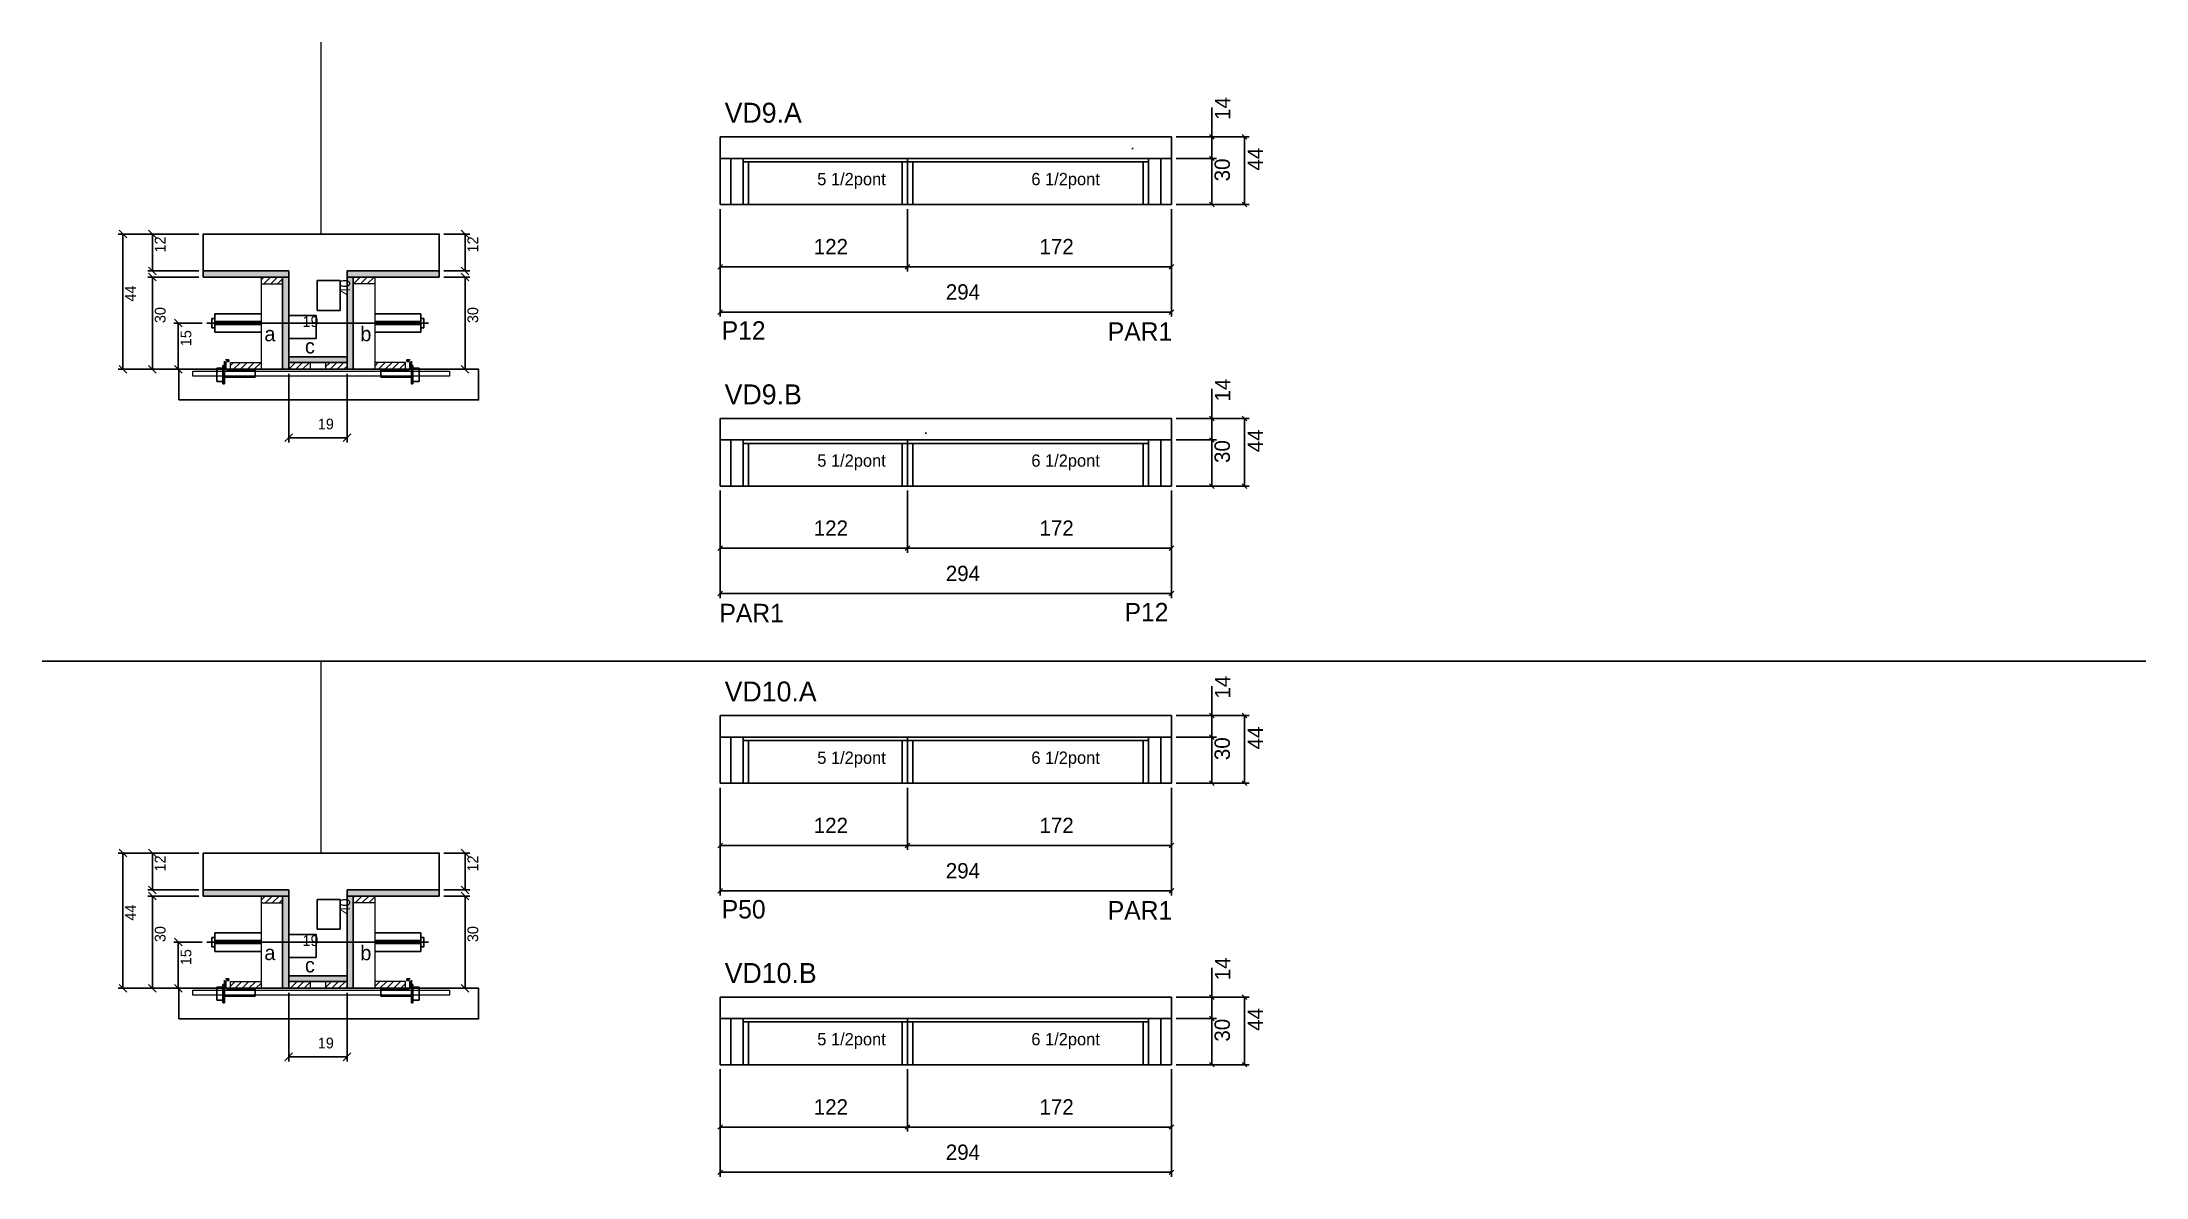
# Model space of a CAD drawing. Header units: metres. Extents: x 3393 to 4763, y 1739 to 2478.
import ezdxf

# ---------------------------------------------------------------- set-up
doc = ezdxf.new("R2010")
doc.units = ezdxf.units.M
for name, color, linetype in [('5', 7, 'Continuous'), ('barrote', 7, 'Continuous'), ('CONCRETO', 7, 'Continuous'), ('COTA', 7, 'Continuous'), ('Cota Seção (2x)', 7, 'Continuous'), ('detalhes', 7, 'Continuous'), ('Hachura', 7, 'Continuous'), ('Madeira', 7, 'Continuous'), ('Painéis', 7, 'Continuous'), ('presilha', 7, 'Continuous'), ('SARR_2.2x7', 7, 'Continuous'), ('SARR_3.5x7', 7, 'Continuous'), ('SCO-___-LAJ', 7, 'Continuous'), ('TENSOR', 7, 'Continuous'), ('texto', 7, 'Continuous'), ('Texto Seção', 7, 'Continuous')]:
    doc.layers.add(name, color=color, linetype=linetype)

msp = doc.modelspace()

# ---------------------------------------------------------------- hatches: boundary and pattern name
at = {"layer": 'COTA'}
h = msp.add_hatch(dxfattribs=at)
h.set_pattern_fill('AR-CONC')
h.paths.add_polyline_path([(4128.2, 2402), (4128.2, 2416), (3834.2, 2416), (3834.2, 2402), (4128.2, 2402)])
h = msp.add_hatch(dxfattribs=at)
h.set_pattern_fill('AR-CONC')
h.paths.add_polyline_path([(4128.2, 2218.6), (4128.2, 2232.6), (3834.2, 2232.6), (3834.2, 2218.6), (4128.2, 2218.6)])
h = msp.add_hatch(dxfattribs=at)
h.set_pattern_fill('AR-CONC')
h.paths.add_polyline_path([(4128.2, 2025.1), (4128.2, 2039.1), (3834.2, 2039.1), (3834.2, 2025.1), (4128.2, 2025.1)])
h = msp.add_hatch(dxfattribs=at)
h.set_pattern_fill('AR-CONC')
h.paths.add_polyline_path([(4128.2, 1841.8), (4128.2, 1855.8), (3834.2, 1855.8), (3834.2, 1841.8), (4128.2, 1841.8)])
at = {"layer": 'Hachura'}
h = msp.add_hatch(color=7, dxfattribs=at)
h.dxf.hatch_style = 1
h.paths.add_polyline_path([(3553.3, 2324.7), (3553.3, 2328.7), (3497.7, 2328.7), (3497.7, 2324.7), (3553.3, 2324.7)])
h = msp.add_hatch(dxfattribs=at)
h.set_pattern_fill('ANSI31')
h.paths.add_polyline_path([(3549.3, 2320.3), (3549.3, 2324.7), (3535.3, 2324.7), (3535.3, 2320.3), (3549.3, 2320.3)])
h = msp.add_hatch(color=7, dxfattribs=at)
h.dxf.hatch_style = 1
h.paths.add_polyline_path([(3553.3, 2324.7), (3549.3, 2324.7), (3549.3, 2264.7), (3553.3, 2264.7), (3553.3, 2324.7)])
h = msp.add_hatch(color=7, dxfattribs=at)
h.dxf.hatch_style = 1
h.paths.add_polyline_path([(3651.3, 2324.7), (3651.3, 2328.7), (3591.3, 2328.7), (3591.3, 2324.7), (3651.3, 2324.7)])
h = msp.add_hatch(color=7, dxfattribs=at)
h.dxf.hatch_style = 1
h.paths.add_polyline_path([(3595.3, 2324.7), (3591.3, 2324.7), (3591.3, 2264.7), (3595.3, 2264.7), (3595.3, 2324.7)])
h = msp.add_hatch(dxfattribs=at)
h.set_pattern_fill('ANSI31')
h.paths.add_polyline_path([(3595.3, 2320.3), (3595.3, 2324.7), (3609.3, 2324.7), (3609.3, 2320.3), (3595.3, 2320.3)])
h = msp.add_hatch(dxfattribs=at)
h.set_pattern_fill('ANSI31')
h.paths.add_polyline_path([(3515.3, 2264.7), (3515.3, 2269.1), (3535.3, 2269.1), (3535.3, 2264.7), (3515.3, 2264.7)])
h = msp.add_hatch(color=7, dxfattribs=at)
h.dxf.hatch_style = 1
h.paths.add_polyline_path([(3591.3, 2269.1), (3591.3, 2272.7), (3553.3, 2272.7), (3553.3, 2269.1), (3591.3, 2269.1)])
h = msp.add_hatch(dxfattribs=at)
h.set_pattern_fill('ANSI31')
h.paths.add_polyline_path([(3553.3, 2264.7), (3553.3, 2269.1), (3567.3, 2269.1), (3567.3, 2264.7), (3553.3, 2264.7)])
h = msp.add_hatch(dxfattribs=at)
h.set_pattern_fill('ANSI31')
h.paths.add_polyline_path([(3591.3, 2264.7), (3591.3, 2269.1), (3577.3, 2269.1), (3577.3, 2264.7), (3591.3, 2264.7)])
h = msp.add_hatch(dxfattribs=at)
h.set_pattern_fill('ANSI31')
h.paths.add_polyline_path([(3629.3, 2264.7), (3629.3, 2269.1), (3609.3, 2269.1), (3609.3, 2264.7), (3629.3, 2264.7)])
h = msp.add_hatch(color=7, dxfattribs=at)
h.dxf.hatch_style = 1
h.paths.add_polyline_path([(3553.3, 1921.6), (3553.3, 1925.6), (3497.7, 1925.6), (3497.7, 1921.6), (3553.3, 1921.6)])
h = msp.add_hatch(dxfattribs=at)
h.set_pattern_fill('ANSI31')
h.paths.add_polyline_path([(3549.3, 1917.2), (3549.3, 1921.6), (3535.3, 1921.6), (3535.3, 1917.2), (3549.3, 1917.2)])
h = msp.add_hatch(color=7, dxfattribs=at)
h.dxf.hatch_style = 1
h.paths.add_polyline_path([(3553.3, 1921.6), (3549.3, 1921.6), (3549.3, 1861.6), (3553.3, 1861.6), (3553.3, 1921.6)])
h = msp.add_hatch(color=7, dxfattribs=at)
h.dxf.hatch_style = 1
h.paths.add_polyline_path([(3651.3, 1921.6), (3651.3, 1925.6), (3591.3, 1925.6), (3591.3, 1921.6), (3651.3, 1921.6)])
h = msp.add_hatch(color=7, dxfattribs=at)
h.dxf.hatch_style = 1
h.paths.add_polyline_path([(3595.3, 1921.6), (3591.3, 1921.6), (3591.3, 1861.6), (3595.3, 1861.6), (3595.3, 1921.6)])
h = msp.add_hatch(dxfattribs=at)
h.set_pattern_fill('ANSI31')
h.paths.add_polyline_path([(3595.3, 1917.2), (3595.3, 1921.6), (3609.3, 1921.6), (3609.3, 1917.2), (3595.3, 1917.2)])
h = msp.add_hatch(dxfattribs=at)
h.set_pattern_fill('ANSI31')
h.paths.add_polyline_path([(3515.3, 1861.6), (3515.3, 1866), (3535.3, 1866), (3535.3, 1861.6), (3515.3, 1861.6)])
h = msp.add_hatch(color=7, dxfattribs=at)
h.dxf.hatch_style = 1
h.paths.add_polyline_path([(3591.3, 1866), (3591.3, 1869.6), (3553.3, 1869.6), (3553.3, 1866), (3591.3, 1866)])
h = msp.add_hatch(dxfattribs=at)
h.set_pattern_fill('ANSI31')
h.paths.add_polyline_path([(3553.3, 1861.6), (3553.3, 1866), (3567.3, 1866), (3567.3, 1861.6), (3553.3, 1861.6)])
h = msp.add_hatch(dxfattribs=at)
h.set_pattern_fill('ANSI31')
h.paths.add_polyline_path([(3591.3, 1861.6), (3591.3, 1866), (3577.3, 1866), (3577.3, 1861.6), (3591.3, 1861.6)])
h = msp.add_hatch(dxfattribs=at)
h.set_pattern_fill('ANSI31')
h.paths.add_polyline_path([(3629.3, 1861.6), (3629.3, 1866), (3609.3, 1866), (3609.3, 1861.6), (3629.3, 1861.6)])

# ---------------------------------------------------------------- linework, layer by layer
at = {"color": 7, "lineweight": 25}
for p, q in [((3503.3, 2297.7), (3503.3, 2291.7)), ((3503.3, 2297.7), (3505.3, 2297.7)), ((3505.3, 2291.7), (3503.3, 2291.7)), ((3505.3, 2300.7), (3505.3, 2288.7)), ((3505.3, 2300.7), (3535.3, 2300.7)), ((3535.3, 2295.7), (3505.3, 2295.7)), ((3535.3, 2293.7), (3505.3, 2293.7)), ((3505.3, 2288.7), (3535.3, 2288.7)), ((3639.3, 2300.7), (3609.3, 2300.7)), ((3609.3, 2295.7), (3639.3, 2295.7)), ((3609.3, 2293.7), (3639.3, 2293.7)), ((3639.3, 2288.7), (3609.3, 2288.7)), ((3639.3, 2300.7), (3639.3, 2288.7)), ((3639.3, 2297.7), (3641.3, 2297.7)), ((3639.3, 2291.7), (3641.3, 2291.7)), ((3641.3, 2297.7), (3641.3, 2291.7)), ((3503.3, 1894.6), (3503.3, 1888.6)), ((3503.3, 1894.6), (3505.3, 1894.6)), ((3505.3, 1897.6), (3505.3, 1885.6)), ((3505.3, 1897.6), (3535.3, 1897.6)), ((3535.3, 1892.6), (3505.3, 1892.6)), ((3535.3, 1890.6), (3505.3, 1890.6)), ((3639.3, 1897.6), (3609.3, 1897.6)), ((3609.3, 1892.6), (3639.3, 1892.6)), ((3609.3, 1890.6), (3639.3, 1890.6)), ((3639.3, 1897.6), (3639.3, 1885.6)), ((3639.3, 1894.6), (3641.3, 1894.6)), ((3641.3, 1894.6), (3641.3, 1888.6)), ((3505.3, 1888.6), (3503.3, 1888.6)), ((3505.3, 1885.6), (3535.3, 1885.6)), ((3639.3, 1885.6), (3609.3, 1885.6)), ((3639.3, 1888.6), (3641.3, 1888.6))]:
    msp.add_line(p, q, dxfattribs=at)
at = {"layer": 'barrote', "color": 251, "lineweight": 25}
for points in [[(3481.8, 2244.7), (3677, 2244.7), (3677, 2264.7), (3481.8, 2264.7)], [(3481.8, 1841.6), (3677, 1841.6), (3677, 1861.6), (3481.8, 1861.6)]]:
    msp.add_lwpolyline(points, close=True, dxfattribs=at)
at = {"layer": 'CONCRETO', "color": 251, "lineweight": 25}
for points in [[(3497.7, 2328.7), (3497.7, 2352.7), (3651.3, 2352.7), (3651.3, 2328.7), (3591.3, 2328.7), (3591.3, 2272.7), (3553.3, 2272.7), (3553.3, 2328.7)], [(3497.7, 1925.6), (3497.7, 1949.6), (3651.3, 1949.6), (3651.3, 1925.6), (3591.3, 1925.6), (3591.3, 1869.6), (3553.3, 1869.6), (3553.3, 1925.6)]]:
    msp.add_lwpolyline(points, close=True, dxfattribs=at)
at = {"layer": 'COTA', "color": 4, "lineweight": 25}
for p, q in [((4154.4, 2416), (4154.4, 2435.1)), ((4131.2, 2416), (4157.4, 2416)), ((4131.2, 2416), (4178.7, 2416)), ((4154.4, 2402), (4154.4, 2416)), ((4175.7, 2416), (4175.7, 2372)), ((4131.2, 2402), (4157.4, 2402)), ((4131.2, 2402), (4157.4, 2402)), ((4154.4, 2402), (4154.4, 2372)), ((4131.2, 2372), (4157.4, 2372)), ((4131.2, 2372), (4178.7, 2372)), ((3834.2, 2369), (3834.2, 2328.4)), ((3834.2, 2369), (3834.2, 2298.9)), ((3956.2, 2369), (3956.2, 2328.4)), ((3956.2, 2369), (3956.2, 2328.4)), ((4128.2, 2369), (4128.2, 2328.4)), ((4128.2, 2369), (4128.2, 2298.9)), ((3494.7, 2352.7), (3442.3, 2352.7)), ((3445.3, 2264.7), (3445.3, 2352.7)), ((3494.7, 2352.7), (3461.6, 2352.7)), ((3464.6, 2352.7), (3464.6, 2328.7)), ((3654.3, 2352.7), (3671.2, 2352.7)), ((3668.2, 2352.7), (3668.2, 2328.7)), ((3834.2, 2331.4), (3956.2, 2331.4)), ((3956.2, 2331.4), (4128.2, 2331.4)), ((3494.7, 2328.7), (3461.6, 2328.7)), ((3494.7, 2324.7), (3461.6, 2324.7)), ((3464.6, 2324.7), (3464.6, 2264.7)), ((3654.3, 2328.7), (3671.2, 2328.7)), ((3654.3, 2324.7), (3671.2, 2324.7)), ((3668.2, 2264.7), (3668.2, 2324.7)), ((3834.2, 2301.9), (4128.2, 2301.9)), ((3497, 2294.7), (3478.4, 2294.7)), ((3481.4, 2294.7), (3481.4, 2264.7)), ((3516.7, 2264.7), (3442.3, 2264.7)), ((3516.7, 2264.7), (3461.6, 2264.7)), ((3497, 2264.7), (3478.4, 2264.7)), ((3553.3, 2261.7), (3553.3, 2217)), ((3591.3, 2261.7), (3591.3, 2217)), ((3627.9, 2264.7), (3671.2, 2264.7)), ((4154.4, 2232.6), (4154.4, 2251.8)), ((3553.3, 2220), (3591.3, 2220)), ((4131.2, 2232.6), (4157.4, 2232.6)), ((4131.2, 2232.6), (4178.7, 2232.6)), ((4154.4, 2218.6), (4154.4, 2232.6)), ((4175.7, 2232.6), (4175.7, 2188.6)), ((4131.2, 2218.6), (4157.4, 2218.6)), ((4131.2, 2218.6), (4157.4, 2218.6)), ((4154.4, 2218.6), (4154.4, 2188.6)), ((3834.2, 2185.6), (3834.2, 2145.1)), ((3834.2, 2185.6), (3834.2, 2115.6)), ((3956.2, 2185.6), (3956.2, 2145.1)), ((3956.2, 2185.6), (3956.2, 2145.1)), ((4128.2, 2185.6), (4128.2, 2145.1)), ((4128.2, 2185.6), (4128.2, 2115.6)), ((4131.2, 2188.6), (4157.4, 2188.6)), ((4131.2, 2188.6), (4178.7, 2188.6)), ((3834.2, 2148.1), (3956.2, 2148.1)), ((3956.2, 2148.1), (4128.2, 2148.1)), ((3834.2, 2118.6), (4128.2, 2118.6)), ((4154.4, 2039.1), (4154.4, 2058.2)), ((4131.2, 2039.1), (4157.4, 2039.1)), ((4131.2, 2039.1), (4178.7, 2039.1)), ((4154.4, 2025.1), (4154.4, 2039.1)), ((4175.7, 2039.1), (4175.7, 1995.1)), ((4131.2, 2025.1), (4157.4, 2025.1)), ((4131.2, 2025.1), (4157.4, 2025.1)), ((4154.4, 2025.1), (4154.4, 1995.1)), ((3834.2, 1992.1), (3834.2, 1951.6)), ((3834.2, 1992.1), (3834.2, 1922)), ((3956.2, 1992.1), (3956.2, 1951.6)), ((3956.2, 1992.1), (3956.2, 1951.6)), ((4128.2, 1992.1), (4128.2, 1951.6)), ((4128.2, 1992.1), (4128.2, 1922)), ((4131.2, 1995.1), (4157.4, 1995.1)), ((4131.2, 1995.1), (4178.7, 1995.1)), ((3494.7, 1949.6), (3442.3, 1949.6)), ((3445.3, 1861.6), (3445.3, 1949.6)), ((3494.7, 1949.6), (3461.6, 1949.6)), ((3464.6, 1949.6), (3464.6, 1925.6)), ((3654.3, 1949.6), (3671.2, 1949.6)), ((3668.2, 1949.6), (3668.2, 1925.6)), ((3834.2, 1954.6), (3956.2, 1954.6)), ((3956.2, 1954.6), (4128.2, 1954.6)), ((3494.7, 1925.6), (3461.6, 1925.6)), ((3494.7, 1921.6), (3461.6, 1921.6)), ((3464.6, 1921.6), (3464.6, 1861.6)), ((3654.3, 1925.6), (3671.2, 1925.6)), ((3654.3, 1921.6), (3671.2, 1921.6)), ((3668.2, 1861.6), (3668.2, 1921.6)), ((3834.2, 1925), (4128.2, 1925)), ((3497, 1891.6), (3478.4, 1891.6)), ((3481.4, 1891.6), (3481.4, 1861.6)), ((4154.4, 1855.8), (4154.4, 1874.9)), ((3516.7, 1861.6), (3442.3, 1861.6)), ((3516.7, 1861.6), (3461.6, 1861.6)), ((3497, 1861.6), (3478.4, 1861.6)), ((3553.3, 1858.6), (3553.3, 1813.9)), ((3591.3, 1858.6), (3591.3, 1813.9)), ((3627.9, 1861.6), (3671.2, 1861.6)), ((4131.2, 1855.8), (4157.4, 1855.8)), ((4131.2, 1855.8), (4178.7, 1855.8)), ((4154.4, 1841.8), (4154.4, 1855.8)), ((4175.7, 1855.8), (4175.7, 1811.8)), ((4131.2, 1841.8), (4157.4, 1841.8)), ((4131.2, 1841.8), (4157.4, 1841.8)), ((4154.4, 1841.8), (4154.4, 1811.8)), ((3553.3, 1816.9), (3591.3, 1816.9)), ((3834.2, 1808.8), (3834.2, 1768.2)), ((3834.2, 1808.8), (3834.2, 1738.7)), ((3956.2, 1808.8), (3956.2, 1768.2)), ((3956.2, 1808.8), (3956.2, 1768.2)), ((4128.2, 1808.8), (4128.2, 1768.2)), ((4128.2, 1808.8), (4128.2, 1738.7)), ((4131.2, 1811.8), (4157.4, 1811.8)), ((4131.2, 1811.8), (4178.7, 1811.8)), ((3834.2, 1771.2), (3956.2, 1771.2)), ((3956.2, 1771.2), (4128.2, 1771.2)), ((3834.2, 1741.7), (4128.2, 1741.7))]:
    msp.add_line(p, q, dxfattribs=at)
at = {"layer": 'COTA', "color": 241, "lineweight": 25}
for p, q in [((3834.2, 2402), (3834.2, 2416)), ((3834.2, 2416), (4128.2, 2416)), ((4128.2, 2402), (4128.2, 2416)), ((3834.2, 2218.6), (3834.2, 2232.6)), ((3834.2, 2232.6), (4128.2, 2232.6)), ((4128.2, 2218.6), (4128.2, 2232.6)), ((3392.7, 2074.6), (4762.7, 2074.6)), ((3834.2, 2025.1), (3834.2, 2039.1)), ((3834.2, 2039.1), (4128.2, 2039.1)), ((4128.2, 2025.1), (4128.2, 2039.1)), ((3834.2, 1841.8), (3834.2, 1855.8)), ((3834.2, 1855.8), (4128.2, 1855.8)), ((4128.2, 1841.8), (4128.2, 1855.8))]:
    msp.add_line(p, q, dxfattribs=at)
at = {"layer": 'COTA', "color": 0, "lineweight": 25}
for p, q in [((4155.9, 2414.5), (4152.9, 2417.5)), ((4177.2, 2414.5), (4174.2, 2417.5)), ((4155.9, 2400.5), (4152.9, 2403.5)), ((4152.9, 2403.5), (4155.9, 2400.5)), ((4152.9, 2373.5), (4155.9, 2370.5)), ((4174.2, 2373.5), (4177.2, 2370.5)), ((3835.7, 2332.9), (3832.7, 2329.9)), ((3954.7, 2329.9), (3957.7, 2332.9)), ((3957.7, 2332.9), (3954.7, 2329.9)), ((4126.7, 2329.9), (4129.7, 2332.9)), ((3835.7, 2303.4), (3832.7, 2300.4)), ((4126.7, 2300.4), (4129.7, 2303.4)), ((4155.9, 2231.1), (4152.9, 2234.1)), ((4177.2, 2231.1), (4174.2, 2234.1)), ((4155.9, 2217.1), (4152.9, 2220.1)), ((4152.9, 2220.1), (4155.9, 2217.1)), ((4152.9, 2190.1), (4155.9, 2187.1)), ((4174.2, 2190.1), (4177.2, 2187.1)), ((3835.7, 2149.6), (3832.7, 2146.6)), ((3954.7, 2146.6), (3957.7, 2149.6)), ((3957.7, 2149.6), (3954.7, 2146.6)), ((4126.7, 2146.6), (4129.7, 2149.6)), ((3835.7, 2120.1), (3832.7, 2117.1)), ((4126.7, 2117.1), (4129.7, 2120.1)), ((4155.9, 2037.6), (4152.9, 2040.6)), ((4177.2, 2037.6), (4174.2, 2040.6)), ((4155.9, 2023.6), (4152.9, 2026.6)), ((4152.9, 2026.6), (4155.9, 2023.6)), ((4152.9, 1996.6), (4155.9, 1993.6)), ((4174.2, 1996.6), (4177.2, 1993.6)), ((3835.7, 1956.1), (3832.7, 1953.1)), ((3954.7, 1953.1), (3957.7, 1956.1)), ((3957.7, 1956.1), (3954.7, 1953.1)), ((4126.7, 1953.1), (4129.7, 1956.1)), ((3835.7, 1926.5), (3832.7, 1923.5)), ((4126.7, 1923.5), (4129.7, 1926.5)), ((4155.9, 1854.3), (4152.9, 1857.3)), ((4177.2, 1854.3), (4174.2, 1857.3)), ((4155.9, 1840.3), (4152.9, 1843.3)), ((4152.9, 1843.3), (4155.9, 1840.3)), ((4152.9, 1813.3), (4155.9, 1810.3)), ((4174.2, 1813.3), (4177.2, 1810.3)), ((3835.7, 1772.7), (3832.7, 1769.7)), ((3954.7, 1769.7), (3957.7, 1772.7)), ((3957.7, 1772.7), (3954.7, 1769.7)), ((4126.7, 1769.7), (4129.7, 1772.7)), ((3835.7, 1743.2), (3832.7, 1740.2)), ((4126.7, 1740.2), (4129.7, 1743.2))]:
    msp.add_line(p, q, dxfattribs=at)
for points in [[(3447.8, 2350.2), (3442.8, 2355.2)], [(3467.1, 2350.2), (3462.1, 2355.2)], [(3670.7, 2350.2), (3665.7, 2355.2)], [(3462.1, 2331.2), (3467.1, 2326.2)], [(3665.7, 2331.2), (3670.7, 2326.2)], [(3467.1, 2322.2), (3462.1, 2327.2)], [(3670.7, 2322.2), (3665.7, 2327.2)], [(3483.9, 2292.2), (3478.9, 2297.2)], [(3442.8, 2267.2), (3447.8, 2262.2)], [(3462.1, 2267.2), (3467.1, 2262.2)], [(3478.9, 2267.2), (3483.9, 2262.2)], [(3665.7, 2267.2), (3670.7, 2262.2)], [(3555.8, 2222.5), (3550.8, 2217.5)], [(3588.8, 2217.5), (3593.8, 2222.5)], [(3447.8, 1947.1), (3442.8, 1952.1)], [(3467.1, 1947.1), (3462.1, 1952.1)], [(3670.7, 1947.1), (3665.7, 1952.1)], [(3462.1, 1928.1), (3467.1, 1923.1)], [(3467.1, 1919.1), (3462.1, 1924.1)], [(3665.7, 1928.1), (3670.7, 1923.1)], [(3670.7, 1919.1), (3665.7, 1924.1)], [(3483.9, 1889.1), (3478.9, 1894.1)], [(3442.8, 1864.1), (3447.8, 1859.1)], [(3462.1, 1864.1), (3467.1, 1859.1)], [(3478.9, 1864.1), (3483.9, 1859.1)], [(3665.7, 1864.1), (3670.7, 1859.1)], [(3555.8, 1819.4), (3550.8, 1814.4)], [(3588.8, 1814.4), (3593.8, 1819.4)]]:
    msp.add_lwpolyline(points, dxfattribs=at)
at = {"layer": 'Cota Seção (2x)', "color": 180, "lineweight": 25}
for p, q in [((3586.8, 2322.4), (3571.8, 2322.4)), ((3571.8, 2322.4), (3571.8, 2303)), ((3586.8, 2303), (3586.8, 2322.4)), ((3571.8, 2303), (3586.8, 2303)), ((3571.3, 2299.7), (3553.3, 2299.7)), ((3553.3, 2299.7), (3553.3, 2284.7)), ((3571.3, 2284.7), (3571.3, 2299.7)), ((3553.3, 2284.7), (3571.3, 2284.7)), ((3586.8, 1919.3), (3571.8, 1919.3)), ((3571.8, 1919.3), (3571.8, 1900)), ((3586.8, 1900), (3586.8, 1919.3)), ((3571.3, 1896.6), (3553.3, 1896.6)), ((3553.3, 1896.6), (3553.3, 1881.6)), ((3571.3, 1881.6), (3571.3, 1896.6)), ((3571.8, 1900), (3586.8, 1900)), ((3553.3, 1881.6), (3571.3, 1881.6))]:
    msp.add_line(p, q, dxfattribs=at)
at = {"layer": 'Madeira', "color": 126, "lineweight": 18}
for points in [[(3549.3, 2320.3), (3549.3, 2324.7), (3535.3, 2324.7), (3535.3, 2320.3)], [(3549.3, 2324.7), (3535.3, 2324.7), (3535.3, 2264.7), (3549.3, 2264.7)], [(3595.3, 2320.3), (3595.3, 2324.7), (3609.3, 2324.7), (3609.3, 2320.3)], [(3595.3, 2324.7), (3609.3, 2324.7), (3609.3, 2264.7), (3595.3, 2264.7)], [(3515.3, 2264.7), (3515.3, 2269.1), (3535.3, 2269.1), (3535.3, 2264.7)], [(3553.3, 2264.7), (3553.3, 2269.1), (3567.3, 2269.1), (3567.3, 2264.7)], [(3591.3, 2264.7), (3591.3, 2269.1), (3577.3, 2269.1), (3577.3, 2264.7)], [(3629.3, 2264.7), (3629.3, 2269.1), (3609.3, 2269.1), (3609.3, 2264.7)], [(3549.3, 1917.2), (3549.3, 1921.6), (3535.3, 1921.6), (3535.3, 1917.2)], [(3549.3, 1921.6), (3535.3, 1921.6), (3535.3, 1861.6), (3549.3, 1861.6)], [(3595.3, 1917.2), (3595.3, 1921.6), (3609.3, 1921.6), (3609.3, 1917.2)], [(3595.3, 1921.6), (3609.3, 1921.6), (3609.3, 1861.6), (3595.3, 1861.6)], [(3515.3, 1861.6), (3515.3, 1866), (3535.3, 1866), (3535.3, 1861.6)], [(3553.3, 1861.6), (3553.3, 1866), (3567.3, 1866), (3567.3, 1861.6)], [(3591.3, 1861.6), (3591.3, 1866), (3577.3, 1866), (3577.3, 1861.6)], [(3629.3, 1861.6), (3629.3, 1866), (3609.3, 1866), (3609.3, 1861.6)]]:
    msp.add_lwpolyline(points, close=True, dxfattribs=at)
at = {"layer": 'Painéis', "color": 200, "lineweight": 25}
for p, q in [((3834.2, 2402), (4128.2, 2402)), ((3834.2, 2372), (3834.2, 2402)), ((3956.2, 2372), (3956.2, 2402)), ((4128.2, 2372), (4128.2, 2402)), ((3834.2, 2372), (4128.2, 2372)), ((3834.2, 2218.6), (4128.2, 2218.6)), ((3834.2, 2188.6), (3834.2, 2218.6)), ((3956.2, 2188.6), (3956.2, 2218.6)), ((4128.2, 2188.6), (4128.2, 2218.6)), ((3834.2, 2188.6), (4128.2, 2188.6)), ((3834.2, 2025.1), (4128.2, 2025.1)), ((3834.2, 1995.1), (3834.2, 2025.1)), ((3956.2, 1995.1), (3956.2, 2025.1)), ((4128.2, 1995.1), (4128.2, 2025.1)), ((3834.2, 1995.1), (4128.2, 1995.1)), ((3834.2, 1841.8), (4128.2, 1841.8)), ((3834.2, 1811.8), (3834.2, 1841.8)), ((3956.2, 1811.8), (3956.2, 1841.8)), ((4128.2, 1811.8), (4128.2, 1841.8)), ((3834.2, 1811.8), (4128.2, 1811.8))]:
    msp.add_line(p, q, dxfattribs=at)
for points in [[(3553.3, 2324.7), (3553.3, 2328.7), (3497.7, 2328.7), (3497.7, 2324.7)], [(3549.3, 2324.7), (3553.3, 2324.7), (3553.3, 2264.7), (3549.3, 2264.7)], [(3651.3, 2324.7), (3651.3, 2328.7), (3591.3, 2328.7), (3591.3, 2324.7)], [(3595.3, 2324.7), (3591.3, 2324.7), (3591.3, 2264.7), (3595.3, 2264.7)], [(3591.3, 2269.1), (3591.3, 2272.7), (3553.3, 2272.7), (3553.3, 2269.1)], [(3553.3, 1921.6), (3553.3, 1925.6), (3497.7, 1925.6), (3497.7, 1921.6)], [(3549.3, 1921.6), (3553.3, 1921.6), (3553.3, 1861.6), (3549.3, 1861.6)], [(3651.3, 1921.6), (3651.3, 1925.6), (3591.3, 1925.6), (3591.3, 1921.6)], [(3595.3, 1921.6), (3591.3, 1921.6), (3591.3, 1861.6), (3595.3, 1861.6)], [(3591.3, 1866), (3591.3, 1869.6), (3553.3, 1869.6), (3553.3, 1866)]]:
    msp.add_lwpolyline(points, close=True, dxfattribs=at)
at = {"layer": 'presilha', "color": 1, "lineweight": 25}
for p, q in [((3506.4, 2265.4), (3510.4, 2265.4)), ((3506.4, 2265.4), (3506.4, 2256.7)), ((3510.4, 2267.1), (3511.4, 2267.1)), ((3510.4, 2255.1), (3510.4, 2267.1)), ((3510.4, 2265.4), (3510.4, 2256.7)), ((3511.4, 2263.8), (3511.4, 2270)), ((3511.4, 2267.1), (3511.4, 2255.1)), ((3514.4, 2270.7), (3512.2, 2270.7)), ((3512.4, 2264.5), (3512.4, 2269.4)), ((3514.4, 2269.7), (3512.8, 2269.7)), ((3531.4, 2264.1), (3512.8, 2264.1)), ((3514.4, 2270.7), (3514.4, 2269.7)), ((3531.4, 2264.1), (3531.4, 2259.5)), ((3613.2, 2264.1), (3613.2, 2259.5)), ((3613.2, 2264.1), (3631.8, 2264.1)), ((3630.2, 2270.7), (3630.2, 2269.7)), ((3630.2, 2270.7), (3632.4, 2270.7)), ((3630.2, 2269.7), (3631.8, 2269.7)), ((3632.2, 2264.5), (3632.2, 2269.4)), ((3633.2, 2263.8), (3633.2, 2270)), ((3634.2, 2267.1), (3633.2, 2267.1)), ((3633.2, 2267.1), (3633.2, 2255.1)), ((3634.2, 2255.1), (3634.2, 2267.1)), ((3638.2, 2265.4), (3634.2, 2265.4)), ((3634.2, 2265.4), (3634.2, 2256.7)), ((3638.2, 2265.4), (3638.2, 2256.7)), ((3510.4, 2256.7), (3506.4, 2256.7)), ((3511.4, 2255.1), (3510.4, 2255.1)), ((3531.4, 2259.5), (3511.4, 2259.5)), ((3613.2, 2259.5), (3633.2, 2259.5)), ((3633.2, 2255.1), (3634.2, 2255.1)), ((3634.2, 2256.7), (3638.2, 2256.7)), ((3510.4, 1864), (3511.4, 1864)), ((3510.4, 1852), (3510.4, 1864)), ((3511.4, 1860.8), (3511.4, 1866.9)), ((3511.4, 1864), (3511.4, 1852)), ((3514.4, 1867.7), (3512.2, 1867.7)), ((3512.4, 1861.4), (3512.4, 1866.3)), ((3514.4, 1866.7), (3512.8, 1866.7)), ((3514.4, 1867.7), (3514.4, 1866.7)), ((3630.2, 1867.7), (3630.2, 1866.7)), ((3630.2, 1867.7), (3632.4, 1867.7)), ((3630.2, 1866.7), (3631.8, 1866.7)), ((3632.2, 1861.4), (3632.2, 1866.3)), ((3633.2, 1860.8), (3633.2, 1866.9)), ((3634.2, 1864), (3633.2, 1864)), ((3633.2, 1864), (3633.2, 1852)), ((3634.2, 1852), (3634.2, 1864)), ((3506.4, 1862.3), (3510.4, 1862.3)), ((3506.4, 1862.3), (3506.4, 1853.7)), ((3510.4, 1853.7), (3506.4, 1853.7)), ((3510.4, 1862.3), (3510.4, 1853.7)), ((3511.4, 1852), (3510.4, 1852)), ((3531.4, 1856.4), (3511.4, 1856.4)), ((3531.4, 1861), (3512.8, 1861)), ((3531.4, 1861), (3531.4, 1856.4)), ((3613.2, 1861), (3613.2, 1856.4)), ((3613.2, 1861), (3631.8, 1861)), ((3613.2, 1856.4), (3633.2, 1856.4)), ((3633.2, 1852), (3634.2, 1852)), ((3638.2, 1862.3), (3634.2, 1862.3)), ((3634.2, 1862.3), (3634.2, 1853.7)), ((3634.2, 1853.7), (3638.2, 1853.7)), ((3638.2, 1862.3), (3638.2, 1853.7))]:
    msp.add_line(p, q, dxfattribs=at)
at = {"layer": 'SARR_2.2x7', "color": 40, "lineweight": 25}
for p, q in [((3841.2, 2372), (3841.2, 2402)), ((3849.2, 2399.8), (3956.2, 2399.8)), ((3956.2, 2399.8), (4113.2, 2399.8)), ((4121.2, 2372), (4121.2, 2402)), ((3841.2, 2188.6), (3841.2, 2218.6)), ((3849.2, 2216.4), (3956.2, 2216.4)), ((3956.2, 2216.4), (4113.2, 2216.4)), ((4121.2, 2188.6), (4121.2, 2218.6)), ((3841.2, 1995.1), (3841.2, 2025.1)), ((3849.2, 2022.9), (3956.2, 2022.9)), ((3956.2, 2022.9), (4113.2, 2022.9)), ((4121.2, 1995.1), (4121.2, 2025.1)), ((3841.2, 1811.8), (3841.2, 1841.8)), ((3849.2, 1839.6), (3956.2, 1839.6)), ((3956.2, 1839.6), (4113.2, 1839.6)), ((4121.2, 1811.8), (4121.2, 1841.8))]:
    msp.add_line(p, q, dxfattribs=at)
at = {"layer": 'SARR_3.5x7', "color": 81, "lineweight": 25}
for p, q in [((3849.2, 2402), (3849.2, 2372)), ((3852.7, 2399.8), (3852.7, 2372)), ((3952.7, 2399.8), (3952.7, 2372)), ((3959.7, 2399.8), (3959.7, 2372)), ((4109.7, 2399.8), (4109.7, 2372)), ((4113.2, 2402), (4113.2, 2372)), ((3849.2, 2218.6), (3849.2, 2188.6)), ((3852.7, 2216.4), (3852.7, 2188.6)), ((3952.7, 2216.4), (3952.7, 2188.6)), ((3959.7, 2216.4), (3959.7, 2188.6)), ((4109.7, 2216.4), (4109.7, 2188.6)), ((4113.2, 2218.6), (4113.2, 2188.6)), ((3849.2, 2025.1), (3849.2, 1995.1)), ((3852.7, 2022.9), (3852.7, 1995.1)), ((3952.7, 2022.9), (3952.7, 1995.1)), ((3959.7, 2022.9), (3959.7, 1995.1)), ((4109.7, 2022.9), (4109.7, 1995.1)), ((4113.2, 2025.1), (4113.2, 1995.1)), ((3849.2, 1841.8), (3849.2, 1811.8)), ((3852.7, 1839.6), (3852.7, 1811.8)), ((3952.7, 1839.6), (3952.7, 1811.8)), ((3959.7, 1839.6), (3959.7, 1811.8)), ((4109.7, 1839.6), (4109.7, 1811.8)), ((4113.2, 1841.8), (4113.2, 1811.8))]:
    msp.add_line(p, q, dxfattribs=at)
at = {"layer": 'SCO-___-LAJ', "color": 1, "lineweight": 0}
for points in [[(3490.8, 2263.4), (3658.1, 2263.4), (3658.1, 2260.2), (3490.8, 2260.2)], [(3490.8, 1860.3), (3658.1, 1860.3), (3658.1, 1857.1), (3490.8, 1857.1)]]:
    msp.add_lwpolyline(points, close=True, dxfattribs=at)
at = {"layer": 'TENSOR', "color": 3, "lineweight": 25}
for p, q in [((3644.3, 2294.7), (3500, 2294.7)), ((3644.3, 1891.6), (3500, 1891.6))]:
    msp.add_line(p, q, dxfattribs=at)
at = {"layer": 'Texto Seção', "color": 252, "lineweight": 15}
for p, q in [((3574.5, 2352.7), (3574.5, 2477.7)), ((3574.5, 1949.6), (3574.5, 2074.6))]:
    msp.add_line(p, q, dxfattribs=at)

# ---------------------------------------------------------------- texts
at = {"layer": '5', "color": 5, "lineweight": 25}
for s, rotation, p in [('P12', 0, (3835.3, 2283.9)), ('PAR1', 0, (4086.7, 2283.2)), ('PAR1', 360, (3833.8, 2099.9)), ('P12', 360, (4097.6, 2100.5)), ('P50', 0, (3835.3, 1907)), ('PAR1', 0, (4086.7, 1906.3))]:
    msp.add_text(s, height=12, rotation=rotation, dxfattribs=at).set_placement(p)
at = {"layer": 'COTA', "color": 240, "lineweight": 25}
for s, p in [('14', (4166.4, 2427)), ('30', (4166.2, 2387)), ('44', (4187.7, 2394)), ('14', (4166.4, 2243.7)), ('44', (4187.7, 2210.6)), ('30', (4166.2, 2203.6)), ('14', (4166.4, 2050.2)), ('44', (4187.7, 2017.1)), ('30', (4166.2, 2010.1)), ('14', (4166.4, 1866.8)), ('30', (4166.2, 1826.8)), ('44', (4187.7, 1833.8))]:
    msp.add_text(s, height=10, rotation=90, dxfattribs=at).set_placement(p)
at = {"layer": 'COTA', "color": 1, "lineweight": 25}
for s, p in [('12', (3473.1, 2340.7)), ('12', (3676.7, 2340.7)), ('44', (3453.8, 2308.7)), ('30', (3473.1, 2294.7)), ('30', (3676.7, 2294.7)), ('15', (3489.9, 2279.7)), ('12', (3473.1, 1937.6)), ('12', (3676.7, 1937.6)), ('44', (3453.8, 1905.6)), ('30', (3473.1, 1891.6)), ('30', (3676.7, 1891.6)), ('15', (3489.9, 1876.6))]:
    msp.add_text(s, height=7, rotation=90, dxfattribs=at).set_placement(p)
at = {"layer": 'COTA', "color": 240, "lineweight": 25}
for s, p in [('122', (3895.2, 2339.5)), ('172', (4042.2, 2339.5)), ('294', (3981.2, 2310)), ('122', (3895.2, 2156.2)), ('172', (4042.2, 2156.2)), ('294', (3981.2, 2126.7)), ('122', (3895.2, 1962.6)), ('172', (4042.2, 1962.6)), ('294', (3981.2, 1933.1)), ('122', (3895.2, 1779.3)), ('172', (4042.2, 1779.3)), ('294', (3981.2, 1749.8))]:
    msp.add_text(s, height=10, dxfattribs=at).set_placement(p)
at = {"layer": 'COTA', "color": 1, "lineweight": 25}
for p in [(3572.3, 2225.5), (3572.3, 1822.4)]:
    msp.add_text('19', height=7, dxfattribs=at).set_placement(p)
at = {"layer": 'Cota Seção (2x)', "color": 1, "lineweight": 25}
for p in [(3593.3, 2312.7), (3593.3, 1909.6)]:
    msp.add_text('40', height=7, rotation=90, dxfattribs=at).set_placement(p)
for p in [(3562.3, 2292.2), (3562.3, 1889.1)]:
    msp.add_text('19', height=7, dxfattribs=at).set_placement(p)
at = {"layer": 'detalhes', "color": 4, "lineweight": 25}
for s, p in [('a', (3537.5, 2282.9)), ('b', (3600, 2282.9)), ('c', (3563.9, 2274.9)), ('a', (3537.5, 1879.9)), ('c', (3563.9, 1871.9)), ('b', (3600, 1879.8))]:
    msp.add_text(s, height=9.6, dxfattribs=at).set_placement(p)
at = {"layer": 'texto', "color": 2, "lineweight": 25}
for s, p in [('5 1/2pont', (3897.5, 2384.5)), ('6 1/2pont', (4036.9, 2384.5)), ('5 1/2pont', (3897.5, 2201.2)), ('6 1/2pont', (4036.9, 2201.2)), ('5 1/2pont', (3897.5, 2007.7)), ('6 1/2pont', (4036.9, 2007.7)), ('5 1/2pont', (3897.5, 1824.4)), ('6 1/2pont', (4036.9, 1824.4))]:
    msp.add_text(s, height=8, dxfattribs=at).set_placement(p)
at = {"layer": 'Texto Seção', "color": 7, "lineweight": 15}
for s, p in [('VD9.A', (3837.2, 2425.2)), ('VD9.B', (3837.2, 2241.8)), ('VD10.A', (3837.2, 2048.3)), ('VD10.B', (3837.2, 1865))]:
    msp.add_text(s, height=13, dxfattribs=at).set_placement(p)

doc.saveas('drawing.dxf')
